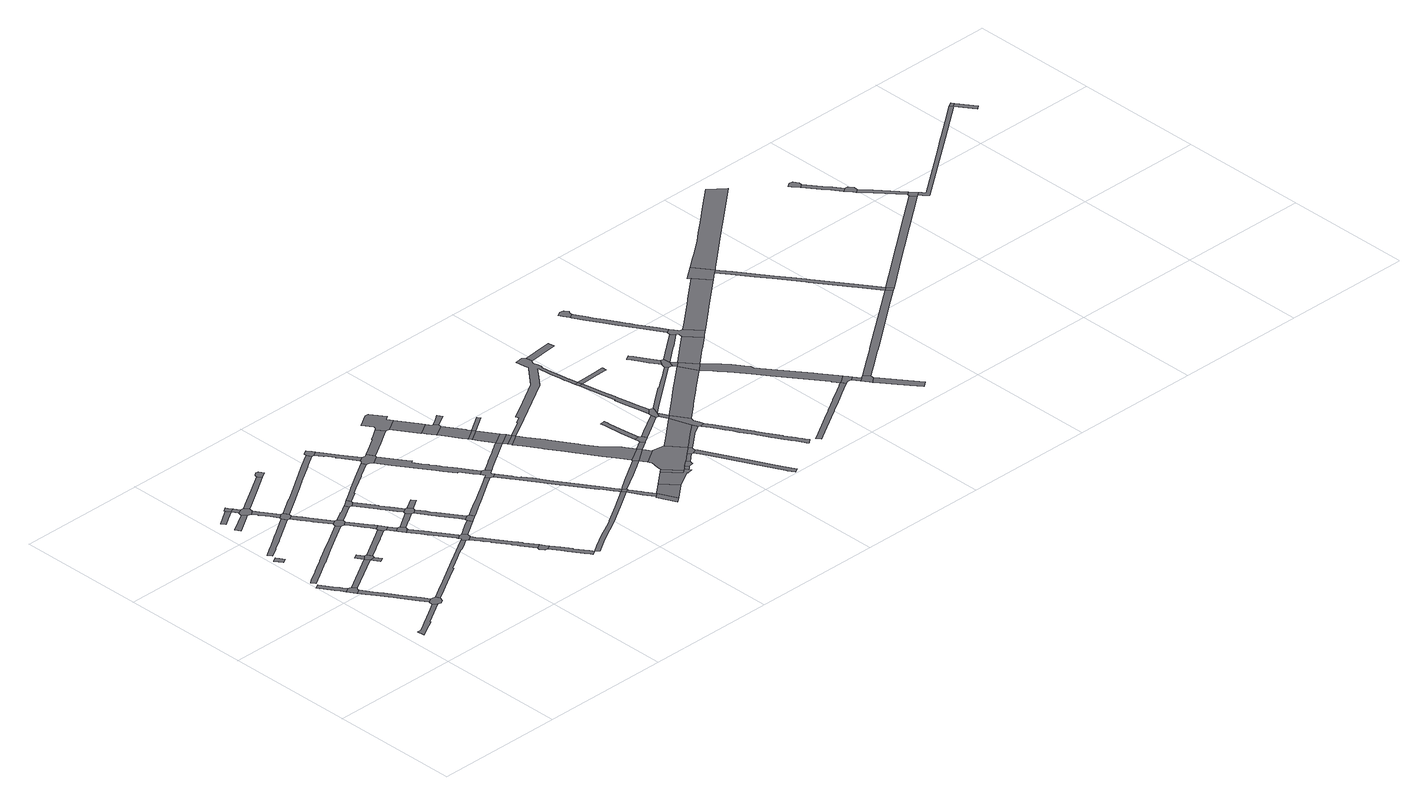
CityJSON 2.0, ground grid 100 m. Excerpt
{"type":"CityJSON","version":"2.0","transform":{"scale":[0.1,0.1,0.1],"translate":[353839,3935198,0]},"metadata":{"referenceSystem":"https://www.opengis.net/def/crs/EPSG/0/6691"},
"CityObjects":{
"road1":{"type":"Road","attributes":{"RoadStructureAttribute.sectionType":"1"},"geometry":[{"type":"MultiSurface","lod":"1","boundaries":[[[0,1,2,3,4,5,6,7,8,9,10,11,12]]]}]},
"road2":{"type":"Road","attributes":{"RoadStructureAttribute.sectionType":"1"},"geometry":[{"type":"MultiSurface","lod":"1","boundaries":[[[13,14,15,16,17,18,19,20,21,22,23]]]}]},
"road3":{"type":"Road","geometry":[{"type":"MultiSurface","lod":"1","boundaries":[[[24,25,26,27,17,16,28,29]]]}]},
"road4":{"type":"Road","attributes":{"RoadStructureAttribute.sectionType":"1"},"geometry":[{"type":"MultiSurface","lod":"1","boundaries":[[[30,31,32,33,34,35,36,37,38,39,40,41,42,43,44,24,29]]]}]},
"road5":{"type":"Road","geometry":[{"type":"MultiSurface","lod":"1","boundaries":[[[45,46,47,48,49]]]}]},
"road6":{"type":"Road","geometry":[{"type":"MultiSurface","lod":"1","boundaries":[[[50,51,52,53,38,37,0,12]]]}]},
"road7":{"type":"Road","attributes":{"RoadStructureAttribute.sectionType":"1"},"geometry":[{"type":"MultiSurface","lod":"1","boundaries":[[[27,26,54,55]]]}]},
"road8":{"type":"Road","attributes":{"RoadStructureAttribute.sectionType":"1"},"geometry":[{"type":"MultiSurface","lod":"1","boundaries":[[[56,57,58,59,60,61,62,63,64,65,66,67,68,69,70,71,72,73,74,75,76,77,78,79]]]}]},
"road9":{"type":"Road","attributes":{"RoadStructureAttribute.sectionType":"1"},"geometry":[{"type":"MultiSurface","lod":"1","boundaries":[[[80,81,82,83,84,85,86,87,88,89,90,91,92,93,94]]]}]},
"road10":{"type":"Road","attributes":{"RoadStructureAttribute.sectionType":"1"},"geometry":[{"type":"MultiSurface","lod":"1","boundaries":[[[95,96,97,98,99,100,101]]]}]},
"road11":{"type":"Road","geometry":[{"type":"MultiSurface","lod":"1","boundaries":[[[102,103,104,105,55]]]}]},
"road12":{"type":"Road","attributes":{"RoadStructureAttribute.sectionType":"1"},"geometry":[{"type":"MultiSurface","lod":"1","boundaries":[[[106,107,108,109,110,111,112,113,114,115,116,110,117]]]}]},
"road13":{"type":"Road","geometry":[{"type":"MultiSurface","lod":"1","boundaries":[[[118,102,55,54,119,120]]]}]},
"road14":{"type":"Road","geometry":[{"type":"MultiSurface","lod":"1","boundaries":[[[121,122,123,119,54]]]}]},
"road15":{"type":"Road","geometry":[{"type":"MultiSurface","lod":"1","boundaries":[[[124,117,110,116,125,126]]]}]},
"road16":{"type":"Road","geometry":[{"type":"MultiSurface","lod":"1","boundaries":[[[127,128,129,114,113,95,101,130]]]}]},
"road17":{"type":"Road","attributes":{"RoadStructureAttribute.sectionType":"1"},"geometry":[{"type":"MultiSurface","lod":"1","boundaries":[[[131,132,133,134,135,136,137,138,127,130]]]}]},
"road18":{"type":"Road","attributes":{"RoadStructureAttribute.sectionType":"1"},"geometry":[{"type":"MultiSurface","lod":"1","boundaries":[[[139,140,141,142,143,144,145,146,147,148,149,150,151,152,153,154,155,156,157,158,159,53,52]]]}]},
"road19":{"type":"Road","geometry":[{"type":"MultiSurface","lod":"1","boundaries":[[[93,160,161,162,163,137,136,94]]]}]},
"road20":{"type":"Road","attributes":{"RoadStructureAttribute.sectionType":"1"},"geometry":[{"type":"MultiSurface","lod":"1","boundaries":[[[164,165,166,167,168,169,170,171,172,173,174,175,176,177,178,179,180,118,120]]]}]},
"road21":{"type":"Road","attributes":{"RoadStructureAttribute.sectionType":"1"},"geometry":[{"type":"MultiSurface","lod":"1","boundaries":[[[160,181,182,183,184,185,186,187,188,189,161]]]}]},
"road22":{"type":"Road","geometry":[{"type":"MultiSurface","lod":"1","boundaries":[[[190,191,192,193,186,185,66,65,194]]]}]},
"road23":{"type":"Road","attributes":{"RoadStructureAttribute.sectionType":"1"},"geometry":[{"type":"MultiSurface","lod":"1","boundaries":[[[128,195,196,197,198,199,200,129]]]}]},
"road24":{"type":"Road","attributes":{"RoadStructureAttribute.sectionType":"1"},"geometry":[{"type":"MultiSurface","lod":"1","boundaries":[[[201,202,203,204,205,206,207,208,209,210,190,194]]]}]},
"road25":{"type":"Road","geometry":[{"type":"MultiSurface","lod":"1","boundaries":[[[172,211,212,206,205,173]]]}]},
"road26":{"type":"Road","attributes":{"RoadStructureAttribute.sectionType":"1"},"geometry":[{"type":"MultiSurface","lod":"1","boundaries":[[[213,212,211,214,215,216,217]]]}]},
"road27":{"type":"Road","attributes":{"RoadStructureAttribute.sectionType":"1"},"geometry":[{"type":"MultiSurface","lod":"1","boundaries":[[[218,219,220,221,193,192,222,223]]]}]},
"road28":{"type":"Road","geometry":[{"type":"MultiSurface","lod":"1","boundaries":[[[224,213,217,225,226,227,228,229]]]}]},
"road29":{"type":"Road","attributes":{"RoadStructureAttribute.sectionType":"1"},"geometry":[{"type":"MultiSurface","lod":"1","boundaries":[[[230,231,232,233,234,235,228,227,236,237,238,239,240,241]]]}]},
"road30":{"type":"Road","geometry":[{"type":"MultiSurface","lod":"1","boundaries":[[[242,218,223,243,244,245,246]]]}]},
"road31":{"type":"Road","attributes":{"RoadStructureAttribute.sectionType":"1"},"geometry":[{"type":"MultiSurface","lod":"1","boundaries":[[[247,248,249,250,251,224,229]]]}]},
"road32":{"type":"Road","geometry":[{"type":"MultiSurface","lod":"1","boundaries":[[[230,241,252,152,151,253,254,255,256,257]]]}]},
"road33":{"type":"Road","geometry":[{"type":"MultiSurface","lod":"1","boundaries":[[[258,198,197,259,260,261]]]}]},
"road34":{"type":"Road","attributes":{"RoadStructureAttribute.sectionType":"1"},"geometry":[{"type":"MultiSurface","lod":"1","boundaries":[[[262,263,264,265,266,267,268,269,270,271,163,162,272,273,274,275,276,277,278,279,280,281,282]]]}]},
"road35":{"type":"Road","attributes":{"RoadStructureAttribute.sectionType":"1"},"geometry":[{"type":"MultiSurface","lod":"1","boundaries":[[[283,284,285,286,287,288,244,243,289,290,291,292,293,294]]]}]},
"road36":{"type":"Road","attributes":{"RoadStructureAttribute.sectionType":"1"},"geometry":[{"type":"MultiSurface","lod":"1","boundaries":[[[254,295,296,297,298,299,300,301,302,303,304,305,306,307,308,309,310,311,312,313,314,315,316,317,318,319,320,321,322,323,255]]]}]},
"road37":{"type":"Road","geometry":[{"type":"MultiSurface","lod":"1","boundaries":[[[324,325,326,283,294,250,249,327]]]}]},
"road38":{"type":"Road","attributes":{"RoadStructureAttribute.sectionType":"1"},"geometry":[{"type":"MultiSurface","lod":"1","boundaries":[[[328,329,330,331,332,333,257,256]]]}]},
"road39":{"type":"Road","geometry":[{"type":"MultiSurface","lod":"1","boundaries":[[[334,335,336,337,313,312,338]]]}]},
"road40":{"type":"Road","attributes":{"RoadStructureAttribute.sectionType":"1"},"geometry":[{"type":"MultiSurface","lod":"1","boundaries":[[[339,340,341,342,343,344,345,346,347,348,349,350,351,324,327]]]}]},
"road41":{"type":"Road","attributes":{"RoadStructureAttribute.sectionType":"1"},"geometry":[{"type":"MultiSurface","lod":"1","boundaries":[[[325,352,353,326]]]}]},
"road42":{"type":"Road","attributes":{"RoadStructureAttribute.sectionType":"1"},"geometry":[{"type":"MultiSurface","lod":"1","boundaries":[[[354,355,356,357,358,359,336,335,360,361,362,363,364,365,366]]]}]},
"road43":{"type":"Road","geometry":[{"type":"MultiSurface","lod":"1","boundaries":[[[330,329,367,368,346,345]]]}]},
"road44":{"type":"Road","attributes":{"RoadStructureAttribute.sectionType":"1"},"geometry":[{"type":"MultiSurface","lod":"1","boundaries":[[[245,369,370,371,372,373,374,375,376,377,378,379,380,381,382,383,384,246]]]}]},
"road45":{"type":"Road","geometry":[{"type":"MultiSurface","lod":"1","boundaries":[[[281,385,386,387,388,389,282]]]}]},
"road46":{"type":"Road","attributes":{"RoadStructureAttribute.sectionType":"1"},"geometry":[{"type":"MultiSurface","lod":"1","boundaries":[[[390,391,386,385,392,393,394,395,396,397,398]]]}]},
"road47":{"type":"Road","attributes":{"RoadStructureAttribute.sectionType":"1"},"geometry":[{"type":"MultiSurface","lod":"1","boundaries":[[[367,399,400,401,402,403,404,405,406,407,408,409,410,411,412,368]]]}]},
"road48":{"type":"Road","geometry":[{"type":"MultiSurface","lod":"1","boundaries":[[[413,390,398,414,377,376,415,416,417,418,419]]]}]},
"road49":{"type":"Road","attributes":{"RoadStructureAttribute.sectionType":"1"},"geometry":[{"type":"MultiSurface","lod":"1","boundaries":[[[420,421,422,423,424,425,426,427,428,429,430,431,432,433,434,435,436,417,416,437,438,439,440,441,442,443,444]]]}]},
"road50":{"type":"Road","attributes":{"RoadStructureAttribute.sectionType":"1"},"geometry":[{"type":"MultiSurface","lod":"1","boundaries":[[[445,446,447,448,449,450,451,366,452,453,454,455,456,457,458,459,445,460,461,462,463,464,465,466]]]}]},
"road51":{"type":"Road","attributes":{"RoadStructureAttribute.sectionType":"1"},"geometry":[{"type":"MultiSurface","lod":"1","boundaries":[[[418,467,468,469,470,471,472,473,474,475,419]]]}]},
"road52":{"type":"Road","geometry":[{"type":"MultiSurface","lod":"1","boundaries":[[[476,407,406,477,478,479,480,481,482,483,420,444]]]}]},
"road53":{"type":"Road","attributes":{"RoadStructureAttribute.sectionType":"1"},"geometry":[{"type":"MultiSurface","lod":"1","boundaries":[[[484,485,486,487,488,489,490,491,492,493,494,495,496,497,498,499,478,477,500,501,502,503,504,505,506,507,508,509,510,511,512,446]]]}]},
"road54":{"type":"Road","geometry":[{"type":"MultiSurface","lod":"1","boundaries":[[[513,514,515,516,517,518,519,470,469,520,521]]]}]},
"road55":{"type":"Road","attributes":{"RoadStructureAttribute.sectionType":"1"},"geometry":[{"type":"MultiSurface","lod":"1","boundaries":[[[522,523,524,525,526,527,528,529,530,531,532,483,482,533,534,535]]]}]},
"road56":{"type":"Road","attributes":{"RoadStructureAttribute.sectionType":"1"},"geometry":[{"type":"MultiSurface","lod":"1","boundaries":[[[520,536,537,538,539,540,521]]]}]},
"road57":{"type":"Road","geometry":[{"type":"MultiSurface","lod":"1","boundaries":[[[541,484,446,445,466]]]}]},
"road58":{"type":"Road","geometry":[{"type":"MultiSurface","lod":"1","boundaries":[[[542,543,544,545,538,537,546,547,548]]]}]},
"road59":{"type":"Road","geometry":[{"type":"MultiSurface","lod":"1","boundaries":[[[462,549,550,551,463]]]}]},
"road60":{"type":"Road","attributes":{"RoadStructureAttribute.sectionType":"1"},"geometry":[{"type":"MultiSurface","lod":"1","boundaries":[[[552,553,554,555,556,557,558,542,548]]]}]},
"road61":{"type":"Road","geometry":[{"type":"MultiSurface","lod":"1","boundaries":[[[554,559,560,555]]]}]},
"road62":{"type":"Road","attributes":{"RoadStructureAttribute.sectionType":"1"},"geometry":[{"type":"MultiSurface","lod":"1","boundaries":[[[560,559,561,522,562]]]}]},
"road63":{"type":"Road","geometry":[{"type":"MultiSurface","lod":"1","boundaries":[[[543,563,564,565,544]]]}]},
"road64":{"type":"Road","attributes":{"RoadStructureAttribute.sectionType":"1"},"geometry":[{"type":"MultiSurface","lod":"1","boundaries":[[[566,567,568,463,551,569,570]]]}]},
"road65":{"type":"Road","geometry":[{"type":"MultiSurface","lod":"1","boundaries":[[[522,535,571,572,562]]]}]},
"road66":{"type":"Road","attributes":{"RoadStructureAttribute.sectionType":"1"},"geometry":[{"type":"MultiSurface","lod":"1","boundaries":[[[571,535,573,574]]]}]},
"road67":{"type":"Road","geometry":[{"type":"MultiSurface","lod":"1","boundaries":[[[573,575,576,577,574]]]}]},
"road68":{"type":"Road","attributes":{"RoadStructureAttribute.sectionType":"1"},"geometry":[{"type":"MultiSurface","lod":"1","boundaries":[[[541,578,579,580,581,582,583,584,585,586,587,588,589,484]]]}]},
"road69":{"type":"Road","attributes":{"RoadStructureAttribute.sectionType":"1"},"geometry":[{"type":"MultiSurface","lod":"1","boundaries":[[[560,590,591,555]]]}]},
"road70":{"type":"Road","attributes":{"RoadStructureAttribute.sectionType":"1"},"geometry":[{"type":"MultiSurface","lod":"1","boundaries":[[[575,592,593,594,595,596,597,598,599,600,601,602,603,604,605,606,607,608,609,610,611,576]]]}]},
"road71":{"type":"Road","geometry":[{"type":"MultiSurface","lod":"1","boundaries":[[[612,613,614,615,566,570,616,617,618,619,620,621]]]}]},
"road72":{"type":"Road","attributes":{"RoadStructureAttribute.sectionType":"1"},"geometry":[{"type":"MultiSurface","lod":"1","boundaries":[[[622,613,612,623]]]}]},
"road73":{"type":"Road","geometry":[{"type":"MultiSurface","lod":"1","boundaries":[[[601,585,584,624,602]]]}]},
"road74":{"type":"Road","attributes":{"RoadStructureAttribute.sectionType":"1"},"geometry":[{"type":"MultiSurface","lod":"1","boundaries":[[[624,584,625,626]]]}]},
"road75":{"type":"Road","attributes":{"RoadStructureAttribute.sectionType":"1"},"geometry":[{"type":"MultiSurface","lod":"1","boundaries":[[[627,620,619,628,629,630]]]}]},
"road76":{"type":"Road","geometry":[{"type":"MultiSurface","lod":"1","boundaries":[[[630,631,632,633,634,635,636,627]]]}]},
"road77":{"type":"Road","geometry":[{"type":"MultiSurface","lod":"1","boundaries":[[[637,638,639,640,641,642,643,644,645,646,626,625,647,648,649,650,651,652,622,623]]]}]},
"road78":{"type":"Road","attributes":{"RoadStructureAttribute.sectionType":"1"},"geometry":[{"type":"MultiSurface","lod":"1","boundaries":[[[624,653,654,602]]]}]},
"road79":{"type":"Road","attributes":{"RoadStructureAttribute.sectionType":"1"},"geometry":[{"type":"MultiSurface","lod":"1","boundaries":[[[655,636,635,656,657]]]}]},
"road80":{"type":"Road","geometry":[{"type":"MultiSurface","lod":"1","boundaries":[[[658,659,660,661,662,654,653,663,664,665]]]}]},
"road81":{"type":"Road","attributes":{"RoadStructureAttribute.sectionType":"1"},"geometry":[{"type":"MultiSurface","lod":"1","boundaries":[[[666,667,668,669,670,671,672,673,660,659]]]}]},
"road82":{"type":"Road","geometry":[{"type":"MultiSurface","lod":"1","boundaries":[[[674,675,676,677,643,678,679,655,657,680]]]}]},
"road83":{"type":"Road","attributes":{"RoadStructureAttribute.sectionType":"1"},"geometry":[{"type":"MultiSurface","lod":"1","boundaries":[[[681,682,683,684,685,686,687,688,689,690,691,692,693,694,695,696,697,698,699,700,701,702,703,704,705,706,707,708,709,710,711,712,713,714,715,716,717,718,719,720,577,576]]]}]},
"road84":{"type":"Road","attributes":{"RoadStructureAttribute.sectionType":"1"},"geometry":[{"type":"MultiSurface","lod":"1","boundaries":[[[721,722,723,724,725,674,680,726,727,728,729,730,731,732]]]}]},
"road85":{"type":"Road","attributes":{"RoadStructureAttribute.sectionType":"1"},"geometry":[{"type":"MultiSurface","lod":"1","boundaries":[[[733,734,735,736,737,738,739,658,665]]]}]},
"road86":{"type":"Road","attributes":{"RoadStructureAttribute.sectionType":"1"},"geometry":[{"type":"MultiSurface","lod":"1","boundaries":[[[740,741,742,743,744,645,644,745,746,747,748]]]}]},
"road87":{"type":"Road","attributes":{"RoadStructureAttribute.sectionType":"1"},"geometry":[{"type":"MultiSurface","lod":"1","boundaries":[[[677,749,750,751,752,753,754,755,643]]]}]},
"road88":{"type":"Road","geometry":[{"type":"MultiSurface","lod":"1","boundaries":[[[756,757,758,759,737,736,760]]]}]},
"road89":{"type":"Road","attributes":{"RoadStructureAttribute.sectionType":"1"},"geometry":[{"type":"MultiSurface","lod":"1","boundaries":[[[760,761,748,762,763,764,756]]]}]},
"road90":{"type":"Road","geometry":[{"type":"MultiSurface","lod":"1","boundaries":[[[747,752,751,765,766,767,768,769,762,748]]]}]},
"road91":{"type":"Road","attributes":{"RoadStructureAttribute.sectionType":"1"},"geometry":[{"type":"MultiSurface","lod":"1","boundaries":[[[770,771,772,773,774,775,776,777,778,779,780,759,758,781,782,783,784,785,786,787,788,789,790]]]}]},
"road92":{"type":"Road","geometry":[{"type":"MultiSurface","lod":"1","boundaries":[[[790,693,692,770]]]}]},
"road93":{"type":"Road","attributes":{"RoadStructureAttribute.sectionType":"1"},"geometry":[{"type":"MultiSurface","lod":"1","boundaries":[[[765,791,792,793,794,795,796,797,798,799,800,801,802,803,804,805,806,807,808,809,810,811,812,813,814,815,816,817,818,819,820,821,822,823,824,825,826,827,828,829,830,831,832,833,834,835,836,766]]]}]},
"road94":{"type":"Road","attributes":{"RoadStructureAttribute.sectionType":"1"},"geometry":[{"type":"MultiSurface","lod":"1","boundaries":[[[837,838,839,840,841,842,693,790]]]}]},
"road95":{"type":"Road","attributes":{"RoadStructureAttribute.sectionType":"1"},"geometry":[{"type":"MultiSurface","lod":"1","boundaries":[[[843,844,845,846,847,848,849,850,851,852,853,854,855,757,756]]]}]},
"road96":{"type":"Road","geometry":[{"type":"MultiSurface","lod":"1","boundaries":[[[707,856,857,858,859,708]]]}]},
"road97":{"type":"Road","attributes":{"RoadStructureAttribute.sectionType":"1"},"geometry":[{"type":"MultiSurface","lod":"1","boundaries":[[[769,860,861,862,863,864,865,866,867,868,869,870,871,872,873,762]]]}]},
"road98":{"type":"Road","attributes":{"RoadStructureAttribute.sectionType":"1"},"geometry":[{"type":"MultiSurface","lod":"1","boundaries":[[[874,875,876,877,878,879,880,881,882,883]]]}]},
"road99":{"type":"Road","geometry":[{"type":"MultiSurface","lod":"1","boundaries":[[[848,847,884,885,886,874,883]]]}]},
"road100":{"type":"Road","attributes":{"RoadStructureAttribute.sectionType":"1"},"geometry":[{"type":"MultiSurface","lod":"1","boundaries":[[[887,888,889,885,884,890,869]]]}]},
"road101":{"type":"Road","attributes":{"RoadStructureAttribute.sectionType":"1"},"geometry":[{"type":"MultiSurface","lod":"1","boundaries":[[[891,892,893,894,895,896,897,898,899,900,901,902,903,904,905,906,907,908,909,910,911,912,913,914,915,916,917,918,919]]]}]},
"road102":{"type":"Road","geometry":[{"type":"MultiSurface","lod":"1","boundaries":[[[869,868,920,887]]]}]},
"road103":{"type":"Road","attributes":{"RoadStructureAttribute.sectionType":"1"},"geometry":[{"type":"MultiSurface","lod":"1","boundaries":[[[921,922,923,924,925,926,927,928,886,885]]]}]},
"road104":{"type":"Road","geometry":[{"type":"MultiSurface","lod":"1","boundaries":[[[929,930,931,932,933,934,935,936,937,938]]]}]},
"road105":{"type":"Road","attributes":{"RoadStructureAttribute.sectionType":"1"},"geometry":[{"type":"MultiSurface","lod":"1","boundaries":[[[920,939,940,941,942,943,944,887]]]}]},
"road106":{"type":"Road","attributes":{"RoadStructureAttribute.sectionType":"1"},"geometry":[{"type":"MultiSurface","lod":"1","boundaries":[[[868,945,946,947,948,949,950,951,952,953,954,955,956,957,919,958,959,960,961,962,963,964,965,966,967,968,969,970,971,972,920]]]}]},
"road107":{"type":"Road","attributes":{"RoadStructureAttribute.sectionType":"1"},"geometry":[{"type":"MultiSurface","lod":"1","boundaries":[[[973,974,975,976,977,978,979,980,981,982,983,984,985,986,987,988,989,990,991,992,993,994,995,996,997,998,999,1000,1001,933,932]]]}]},
"road108":{"type":"Road","geometry":[{"type":"MultiSurface","lod":"1","boundaries":[[[1002,1003,1004,1005,987,986,924,923,1006,1007,942,941,1008,1009,1010]]]}]},
"road109":{"type":"Road","geometry":[{"type":"MultiSurface","lod":"1","boundaries":[[[1011,958,919,918,1012,1013,1014,1015,1016]]]}]},
"road110":{"type":"Road","attributes":{"RoadStructureAttribute.sectionType":"1"},"geometry":[{"type":"MultiSurface","lod":"1","boundaries":[[[1016,1015,1017,1018]]]}]},
"road111":{"type":"Road","geometry":[{"type":"MultiSurface","lod":"1","boundaries":[[[1017,1019,1020,1021,1022,1023,1024,1018]]]}]},
"road112":{"type":"Road","attributes":{"RoadStructureAttribute.sectionType":"1"},"geometry":[{"type":"MultiSurface","lod":"1","boundaries":[[[1022,1021,1025,1026,1027,1028,1029,1030,1031]]]}]},
"road113":{"type":"Road","attributes":{"RoadStructureAttribute.sectionType":"1"},"geometry":[{"type":"MultiSurface","lod":"1","boundaries":[[[1032,1033,1034,1035,1036,1037,1002,1010,1038,1039,1040,1041,1042,1043,1044]]]}]},
"road114":{"type":"Road","attributes":{"RoadStructureAttribute.sectionType":"1"},"geometry":[{"type":"MultiSurface","lod":"1","boundaries":[[[1045,1046,1047,1048,1049,1050,1051,1024,1023,1052,1053,1054,1055,1056,1057,1058,1059]]]}]},
"road115":{"type":"Road","geometry":[{"type":"MultiSurface","lod":"1","boundaries":[[[1043,1060,1061,1062,1063,1064,1065,1044]]]}]},
"road116":{"type":"Road","attributes":{"RoadStructureAttribute.sectionType":"1"},"geometry":[{"type":"MultiSurface","lod":"1","boundaries":[[[1066,1067,1068,1069,1070,1071,1072,1073,1061,1060,1074,1075,1076,1077,1078,1079,1080,1081,1082,1059,1083]]]}]},
"road117":{"type":"Road","geometry":[{"type":"MultiSurface","lod":"1","boundaries":[[[1058,1084,1083,1059]]]}]},
"road118":{"type":"Road","attributes":{"RoadStructureAttribute.sectionType":"1"},"geometry":[{"type":"MultiSurface","lod":"1","boundaries":[[[1085,1086,1087,1088,1089,1090,1091,1092,1093,1094,1095,1096,1097,1098,1063,1062]]]}]},
"road119":{"type":"Road","attributes":{"RoadStructureAttribute.sectionType":"1"},"geometry":[{"type":"MultiSurface","lod":"1","boundaries":[[[1084,1099,1100,1101,1102,1103,1104,1105,1106,1107,1108,1083]]]}]},
"road120":{"type":"Road","geometry":[{"type":"MultiSurface","lod":"1","boundaries":[[[1109,1110,1111,1112,1113,1114,1115,1116,1117]]]}]},
"road121":{"type":"Road","attributes":{"RoadStructureAttribute.sectionType":"1"},"geometry":[{"type":"MultiSurface","lod":"1","boundaries":[[[1118,1119,1120,1115,1114,1121,1122,1123,1124]]]}]},
"road122":{"type":"Road","geometry":[{"type":"MultiSurface","lod":"1","boundaries":[[[1118,1124,1125,1126,1127,1128,1129,1130]]]}]},
"road123":{"type":"Road","attributes":{"RoadStructureAttribute.sectionType":"1"},"geometry":[{"type":"MultiSurface","lod":"1","boundaries":[[[1131,1127,1126,1132,1133,1134]]]}]},
"road124":{"type":"Road","geometry":[{"type":"MultiSurface","lod":"1","boundaries":[[[1133,1104,1103,1135,1136,1134]]]}]},
"road125":{"type":"Road","attributes":{"RoadStructureAttribute.sectionType":"1"},"geometry":[{"type":"MultiSurface","lod":"1","boundaries":[[[1137,1138,1139,1140,1141,1142,1136,1135,1143,1144,1145,1146,1147,1148,1149,1146,1150]]]}]},
"road126":{"type":"Road","geometry":[{"type":"MultiSurface","lod":"1","boundaries":[[[1146,1149,1151,1150]]]}]}
},
"vertices":[
[416,568,0],[364,536,0],[243,461,0],[235,456,0],[194,432,0],[139,400,0],[111,398,0],[117,342,0],[215,398,0],[256,423,0],[258,425,0],[255,429,0],[445,548,0],
[71,1154,0],[93,1120,0],[95,1117,0],[115,1086,0],[150,1108,0],[138,1124,0],[119,1153,0],[109,1170,0],[105,1175,0],[36,1279,0],[2,1260,0],
[188,1043,0],[192,1063,0],[200,1068,0],[179,1102,0],[141,1045,0],[155,1022,0],
[187,972,0],[207,941,0],[243,886,0],[272,842,0],[291,812,0],[317,771,0],[388,663,0],[425,606,0],[459,627,0],[422,685,0],[351,793,0],[324,834,0],[282,899,0],[280,902,0],[241,963,0],
[67,1637,0],[101,1658,0],[79,1692,0],[63,1717,0],[30,1695,0],
[473,539,0],[501,561,0],[509,588,0],[497,618,0],
[501,1250,0],[480,1284,0],
[41,1299,0],[164,1377,0],[254,1434,0],[269,1443,0],[298,1462,0],[349,1494,0],[392,1521,0],[467,1568,0],[551,1621,0],[650,1684,0],[629,1714,0],[479,1621,0],[422,1586,0],[400,1572,0],[327,1527,0],[322,1524,0],[304,1513,0],[255,1482,0],[250,1479,0],[179,1434,0],[139,1409,0],[138,1408,0],[44,1349,0],[18,1332,0],
[260,1916,0],[257,1915,0],[210,1883,0],[127,1830,0],[122,1827,0],[48,1779,0],[70,1746,0],[141,1790,0],[145,1793,0],[149,1796,0],[231,1850,0],[254,1865,0],[259,1868,0],[449,1993,0],[428,2027,0],
[269,2250,0],[264,2247,0],[112,2151,0],[136,2114,0],[263,2198,0],[277,2207,0],[295,2219,0],
[508,1314,0],[477,1362,0],[446,1343,0],[443,1341,0],
[154,2311,0],[95,2272,0],[117,2238,0],[176,2278,0],[251,2328,0],[253,2324,0],[264,2302,0],[276,2279,0],[314,2299,0],[287,2343,0],[285,2345,0],[223,2358,0],
[527,1310,0],[545,1257,0],[550,1277,0],
[542,1189,0],[545,1191,0],[575,1210,0],
[225,2367,0],[265,2375,0],[256,2388,0],
[357,2233,0],[361,2264,0],[341,2297,0],[323,2211,0],
[351,2172,0],[353,2170,0],[351,2169,0],[358,2159,0],[397,2099,0],[432,2047,0],[465,2069,0],[384,2193,0],
[593,639,0],[680,692,0],[738,728,0],[831,785,0],[828,791,0],[888,828,0],[919,847,0],[964,875,0],[965,876,0],[1030,916,0],[1033,911,0],[1061,928,0],[1127,969,0],[1110,998,0],[1042,956,0],[943,895,0],[874,852,0],[704,747,0],[617,693,0],[599,682,0],[534,641,0],
[469,1990,0],[503,2011,0],[507,2031,0],[485,2065,0],
[555,1280,0],[626,1323,0],[633,1327,0],[637,1330,0],[638,1331,0],[730,1388,0],[735,1391,0],[785,1422,0],[817,1442,0],[796,1475,0],[743,1443,0],[709,1422,0],[697,1415,0],[622,1368,0],[616,1365,0],[609,1360,0],[533,1313,0],
[511,1925,0],[550,1866,0],[552,1862,0],[557,1855,0],[634,1739,0],[668,1759,0],[586,1884,0],[584,1888,0],[545,1947,0],
[709,1704,0],[710,1707,0],[714,1724,0],[688,1755,0],[680,1679,0],
[402,2290,0],[559,2393,0],[694,2480,0],[673,2513,0],[529,2419,0],[380,2323,0],
[689,1666,0],[758,1561,0],[770,1543,0],[789,1513,0],[799,1495,0],[833,1517,0],[821,1534,0],[821,1535,0],[795,1574,0],[762,1624,0],
[837,1437,0],[870,1459,0],
[908,1402,0],[867,1390,0],[869,1391,0],[873,1386,0],[876,1381,0],
[841,1844,0],[766,1797,0],[762,1802,0],[757,1799,0],[721,1729,0],[859,1815,0],
[928,1398,0],[881,1374,0],[884,1368,0],[913,1324,0],[945,1345,0],[950,1365,0],
[1141,1047,0],[1137,1054,0],[1074,1149,0],[1036,1208,0],[1026,1222,0],[949,1340,0],[970,1238,0],[994,1201,0],[1001,1191,0],[1054,1110,0],[1104,1034,0],[1109,1026,0],
[863,1858,0],[878,1811,0],[912,1833,0],[916,1852,0],[900,1883,0],
[1021,1412,0],[1022,1412,0],[1093,1459,0],[1070,1492,0],[999,1445,0],
[1122,1005,0],[1131,968,0],[1147,964,0],[1182,984,0],[1188,1013,0],[1161,1043,0],
[677,2532,0],[743,2512,0],[722,2545,0],[702,2549,0],
[1047,2435,0],[955,2375,0],[917,2350,0],[828,2291,0],[821,2286,0],[798,2271,0],[742,2234,0],[648,2172,0],[640,2167,0],[621,2155,0],[662,2133,0],[746,2189,0],[773,2207,0],[802,2225,0],[843,2253,0],[848,2256,0],[977,2341,0],[1002,2357,0],[1020,2370,0],[1113,2431,0],[1093,2465,0],
[1109,1533,0],[1069,1594,0],[1052,1620,0],[1010,1683,0],[1009,1685,0],[962,1757,0],[897,1782,0],[977,1661,0],[988,1644,0],[1006,1616,0],[1051,1548,0],[1075,1511,0],
[1193,895,0],[1195,896,0],[1205,881,0],[1207,877,0],[1214,867,0],[1235,835,0],[1235,834,0],[1291,749,0],[1309,721,0],[1314,713,0],[1320,705,0],[1323,701,0],[1328,692,0],[1334,684,0],[1336,681,0],[1334,680,0],[1342,668,0],[1409,566,0],[1443,588,0],[1383,679,0],[1380,684,0],[1364,708,0],[1355,721,0],[1354,723,0],[1340,744,0],[1242,893,0],[1239,897,0],[1230,911,0],[1202,953,0],
[1146,1477,0],[1150,1496,0],[1128,1530,0],[1113,1455,0],
[1230,1040,0],[1326,1104,0],[1304,1137,0],[1273,1117,0],[1208,1074,0],[1199,1068,0],
[1427,513,0],[1447,508,0],[1480,530,0],[1463,556,0],[1405,546,0],
[1181,1350,0],[1199,1324,0],[1210,1306,0],[1212,1304,0],[1246,1251,0],[1284,1194,0],[1308,1157,0],[1342,1179,0],[1308,1230,0],[1244,1328,0],[1227,1353,0],[1203,1390,0],[1187,1415,0],
[1233,1550,0],[1211,1584,0],
[1642,283,0],[1631,299,0],[1571,390,0],[1568,394,0],[1570,395,0],[1522,467,0],[1497,433,0],[1522,395,0],[1523,396,0],[1588,297,0],[1610,263,0],[1620,248,0],[1651,268,0],
[1383,1142,0],[1361,1175,0],
[1000,1905,0],[997,1910,0],[1004,1915,0],[1049,1943,0],[1059,1950,0],[1178,2025,0],[1184,2028,0],[1303,2104,0],[1290,2135,0],[1179,2065,0],[1138,2039,0],[1062,1990,0],[1026,1967,0],[1025,1967,0],[1018,1962,0],[935,1907,0],
[1133,2430,0],[1167,2452,0],[1153,2473,0],[1131,2507,0],[1097,2485,0],
[1341,2185,0],[1256,2316,0],[1169,2375,0],[1172,2371,0],[1175,2373,0],[1219,2306,0],[1216,2304,0],[1223,2294,0],[1307,2163,0],
[1397,1150,0],[1471,1199,0],[1534,1240,0],[1561,1258,0],[1688,1342,0],[1727,1368,0],[1748,1382,0],[1778,1401,0],[1759,1430,0],[1714,1400,0],[1548,1291,0],[1451,1233,0],[1444,1229,0],[1375,1184,0],
[1370,2178,0],[1303,2143,0],[1339,2096,0],[1351,2079,0],[1418,2123,0],[1421,2135,0],[1387,2189,0],
[1798,1501,0],[1795,1506,0],[1765,1552,0],[1707,1642,0],[1694,1662,0],[1691,1667,0],[1649,1732,0],[1642,1742,0],[1638,1747,0],[1629,1762,0],[1603,1802,0],[1600,1807,0],[1590,1822,0],[1586,1827,0],[1537,1904,0],[1553,1915,0],[1530,1950,0],[1419,1975,0],[1553,1771,0],[1586,1719,0],[1613,1679,0],[1668,1595,0],[1680,1602,0],[1736,1516,0],[1762,1477,0],
[2311,635,0],[2292,663,0],[2131,558,0],[1983,462,0],[1963,451,0],[1816,369,0],[1707,303,0],[1682,247,0],[1696,256,0],[1775,306,0],[1832,342,0],[1980,422,0],[1989,427,0],[2093,495,0],[2156,536,0],[2360,549,0],[2368,534,0],[2416,453,0],[2445,478,0],[2397,554,0],[2388,569,0],[2340,643,0],
[1552,2218,0],[1621,2261,0],[1684,2304,0],[1645,2362,0],[1582,2320,0],[1546,2297,0],[1550,2292,0],[1517,2271,0],[1476,2245,0],
[1782,1445,0],[1807,1395,0],[1836,1414,0],[1823,1433,0],[1821,1437,0],[1841,1450,0],[1852,1458,0],[1828,1494,0],
[2313,681,0],[2306,692,0],[2301,699,0],[2229,811,0],[2121,977,0],[2106,1000,0],[2089,1026,0],[2042,1097,0],[2028,1119,0],[2033,1122,0],[1984,1198,0],[1962,1232,0],[1940,1264,0],[1934,1260,0],[1905,1307,0],[1900,1314,0],[1871,1297,0],[1876,1289,0],[1951,1175,0],[1983,1126,0],[2012,1081,0],[2057,1012,0],[2077,982,0],[2092,958,0],[2205,785,0],[2210,787,0],[2264,705,0],[2284,675,0],[2285,673,0],
[1787,2401,0],[1816,2421,0],[1745,2529,0],[1716,2532,0],[1614,2466,0],[1663,2391,0],[1659,2372,0],[1714,2298,0],[1812,2360,0],
[2112,1680,0],[2107,1677,0],[2072,1654,0],[2067,1651,0],[2031,1628,0],[1994,1603,0],[1988,1600,0],[1913,1551,0],[1908,1547,0],[1866,1520,0],[1833,1498,0],[1889,1483,0],[2055,1591,0],[2136,1644,0],
[1831,2113,0],[1835,2116,0],[1930,2174,0],[1905,2215,0],[1874,2264,0],
[2340,660,0],
[1988,2084,0],[1990,2103,0],[1969,2135,0],[1958,2128,0],[1837,2117,0],[1857,2085,0],[1895,2025,0],
[2409,447,0],[2475,306,0],[2512,337,0],
[1913,1997,0],[1988,1878,0],[2010,1844,0],[2103,1901,0],[2083,1932,0],[2081,1936,0],[2005,2056,0],
[2024,1820,0],[2118,1878,0],
[2045,1788,0],[2206,1740,0],
[2085,2162,0],[2062,2195,0],[2012,2162,0],
[2535,554,0],[2503,527,0],[2456,487,0],[2624,432,0],[2632,440,0],
[2230,1702,0],[2223,1712,0],
[2157,1611,0],[2249,1670,0],
[2172,1587,0],[2265,1646,0],[2250,1670,0],
[2361,672,0],[2385,687,0],[2410,702,0],[2477,742,0],[2518,767,0],[2583,808,0],[2639,849,0],[2611,878,0],[2467,783,0],[2457,776,0],[2404,742,0],[2333,694,0],
[2252,1969,0],[2237,1992,0],
[2173,1585,0],[2211,1525,0],[2284,1410,0],[2291,1399,0],[2369,1275,0],[2407,1215,0],[2423,1190,0],[2504,1062,0],[2556,980,0],[2614,889,0],[2734,961,0],[2689,1032,0],[2678,1049,0],[2567,1168,0],[2503,1269,0],[2495,1283,0],[2466,1328,0],[2383,1459,0],[2374,1474,0],[2301,1588,0],
[2753,531,0],[2649,652,0],[2564,579,0],[2561,577,0],[2772,516,0],[2773,510,0],[2816,518,0],[2808,538,0],[2789,561,0],[2774,548,0],
[2670,670,0],[2773,549,0],
[2753,930,0],
[2672,796,0],[2790,871,0],
[2817,585,0],[2810,539,0],[2835,560,0],[2837,562,0],
[2876,569,0],[2876,570,0],[2874,581,0],[2875,581,0],[2880,599,0],[2860,622,0],
[2788,562,0],[2816,586,0],[2860,623,0],[2931,683,0],[2976,722,0],[2977,723,0],[2987,730,0],[2992,735,0],[2889,856,0],[2795,871,0],[2680,784,0],[2688,771,0],[2682,731,0],[2677,702,0],[2675,685,0],[2673,672,0],
[2826,977,0],[2806,1008,0],
[2932,682,0],[2915,628,0],[2951,659,0],
[2862,1045,0],[2845,1056,0],[2807,1052,0],[2811,1022,0],[2808,1013,0],[2852,994,0],[2867,1004,0],[2882,1013,0],
[2832,1176,0],[2817,1311,0],[2815,1333,0],[2813,1352,0],[2807,1351,0],[2775,1348,0],[2779,1307,0],[2794,1171,0],
[3007,678,0],[3003,687,0],[3005,697,0],[3007,707,0],[2978,722,0],[2977,721,0],[2971,660,0],
[2276,1652,0],[2444,1752,0],[2628,1862,0],[2812,1972,0],[2880,2052,0],[2949,2133,0],[2951,2117,0],[2962,2027,0],[2974,1935,0],[2978,1901,0],[2979,1892,0],[2993,1816,0],[3024,1821,0],[3012,1890,0],[3007,1889,0],[3007,1898,0],[3004,1920,0],[2989,2044,0],[2980,2113,0],[2979,2120,0],[2985,2121,0],[2983,2137,0],[2979,2168,0],[2972,2194,0],[2970,2200,0],[2988,2224,0],[2989,2224,0],[2983,2274,0],[2960,2293,0],[2900,2286,0],[2909,2207,0],[2912,2181,0],[2904,2172,0],[2773,2019,0],[2586,1907,0],[2430,1813,0],[2435,1786,0],[2385,1757,0],[2387,1753,0],[2265,1679,0],
[3282,122,0],[3242,203,0],[3187,316,0],[3048,602,0],[3014,664,0],[2992,618,0],[3012,579,0],[3156,285,0],[3263,69,0],[3269,57,0],[3294,9,0],[3328,27,0],
[2931,1043,0],[2980,1073,0],[3089,1141,0],[3098,1146,0],[3088,1184,0],[3070,1172,0],[2917,1079,0],
[3142,1071,0],[3024,969,0],[3017,962,0],[2999,948,0],[2959,915,0],[3009,749,0],[3111,836,0],[3202,913,0],[3147,1075,0],
[3028,725,0],[3144,824,0],[3219,865,0],[3202,912,0],[3112,835,0],[3010,749,0],[2993,734,0],
[3138,1178,0],[3157,1235,0],[3129,1246,0],[3095,1207,0],[3118,1140,0],
[3125,1123,0],[3174,1098,0],[3153,1145,0],[3144,1165,0],
[3236,859,0],[3274,869,0],[3263,900,0],[3248,942,0],[3256,971,0],
[2999,1780,0],[3014,1697,0],[3014,1696,0],[3016,1688,0],[3020,1664,0],[3029,1617,0],[3050,1499,0],[3052,1488,0],[3044,1488,0],[3060,1399,0],[3078,1299,0],[3109,1358,0],[3104,1386,0],[3081,1515,0],[3080,1520,0],[3059,1632,0],[3058,1639,0],[3050,1683,0],[3046,1702,0],[3043,1720,0],[3030,1786,0],
[3238,852,0],[3270,799,0],[3302,740,0],[3319,710,0],[3322,704,0],[3347,661,0],[3368,623,0],[3371,618,0],[3394,576,0],[3397,571,0],[3423,526,0],[3430,514,0],[3433,508,0],[3478,428,0],[3482,422,0],[3523,348,0],[3526,343,0],[3547,307,0],[3550,301,0],[3564,277,0],[3593,225,0],[3596,220,0],[3597,217,0],[3600,214,0],[3610,201,0],[3642,226,0],[3633,237,0],[3625,249,0],[3622,254,0],[3613,271,0],[3599,296,0],[3594,305,0],[3591,311,0],[3549,384,0],[3546,389,0],[3498,474,0],[3495,480,0],[3454,551,0],[3450,558,0],[3447,563,0],[3400,647,0],[3397,652,0],[3393,660,0],[3347,743,0],[3304,818,0],[3302,823,0],
[3127,1789,0],[3212,1792,0],[3265,1794,0],[3263,1827,0],[3263,1830,0],[3173,1827,0],
[3189,1217,0],[3326,1324,0],[3388,1372,0],[3404,1385,0],[3584,1522,0],[3568,1541,0],[3536,1516,0],[3490,1482,0],[3429,1437,0],[3372,1394,0],[3361,1386,0],[3358,1391,0],[3286,1336,0],
[3090,2235,0],[3220,2248,0],[3215,2298,0],[3085,2285,0],
[3373,1071,0],[3390,1086,0],[3413,1105,0],[3473,1156,0],[3490,1171,0],[3563,1233,0],[3661,1314,0],[3671,1322,0],[3708,1353,0],[3637,1492,0],[3475,1355,0],[3427,1314,0],[3390,1282,0],[3319,1222,0],
[3604,1620,0],[3555,1705,0],[3510,1782,0],[3493,1812,0],[3453,1790,0],[3472,1758,0],[3505,1702,0],[3532,1655,0],[3566,1597,0],[3576,1580,0],
[3614,1518,0],[3636,1561,0],[3634,1615,0],
[3670,1521,0],[3653,1542,0],[3643,1553,0],[3618,1513,0],
[4262,568,0],[4249,560,0],[4244,556,0],[4242,555,0],[4197,527,0],[4094,464,0],[4089,461,0],[3983,395,0],[3977,391,0],[3920,356,0],[3856,316,0],[3688,212,0],[3682,209,0],[3702,174,0],[3704,176,0],[3731,192,0],[3937,319,0],[4006,362,0],[4012,366,0],[4100,420,0],[4105,423,0],[4111,427,0],[4218,493,0],[4235,504,0],[4241,507,0],[4243,509,0],[4275,528,0],[4300,543,0],[4279,578,0],
[3763,1403,0],
[3770,1667,0],[3793,1685,0],[3900,1770,0],[3874,1803,0],[3817,1759,0],[3751,1708,0],[3748,1705,0],[3740,1699,0],
[3519,2465,0],[3524,2456,0],[3531,2444,0],[3542,2422,0],[3578,2442,0],[3582,2471,0],[3590,2476,0],[3569,2508,0],[3538,2514,0],[3502,2494,0],
[3894,1515,0],[3904,1523,0],[4014,1616,0],[3916,1730,0],[3801,1632,0],[3796,1628,0],
[3717,1342,0],[3733,1324,0],[3748,1306,0],[3787,1257,0],[3830,1202,0],[3857,1165,0],[3881,1133,0],[3926,1071,0],[4002,965,0],[4243,629,0],[4245,626,0],[4249,621,0],[4263,600,0],[4346,626,0],[4329,649,0],[4306,682,0],[4246,767,0],[4244,770,0],[4231,789,0],[4205,824,0],[4110,955,0],[3990,1116,0],[3988,1143,0],[3979,1155,0],[3946,1202,0],[3910,1251,0],[3868,1306,0],[3844,1328,0],
[3548,2412,0],[3587,2340,0],[3590,2334,0],[3592,2330,0],[3597,2321,0],[3655,2220,0],[3708,2126,0],[3735,2080,0],[3746,2061,0],[3757,2041,0],[3759,2039,0],[3784,1996,0],[3855,1874,0],[3879,1833,0],[3914,1854,0],[3872,1925,0],[3792,2061,0],[3786,2072,0],[3781,2080,0],[3776,2089,0],[3770,2100,0],[3742,2149,0],[3687,2246,0],[3649,2312,0],[3633,2340,0],[3628,2350,0],[3623,2357,0],[3622,2359,0],[3582,2434,0],
[3980,1785,0],[3951,1790,0],[3945,1800,0],[3931,1823,0],[3911,1779,0],[3921,1761,0],[4031,1630,0],[4065,1660,0],[4078,1671,0],
[4369,594,0],[4315,552,0],[4321,556,0],[4322,558,0],[4352,551,0],[4384,573,0],
[4389,496,0],[4421,517,0],
[4406,470,0],[4425,445,0],[4436,429,0],[4477,467,0],[4479,492,0],[4445,536,0],
[4467,387,0],[4538,292,0],[4589,223,0],[4589,222,0],[4616,187,0],[4645,149,0],[4689,181,0],
[4267,2029,0],[4261,2024,0],[4259,2022,0],[4216,1985,0],[4108,1894,0],[4048,1842,0],[4200,1775,0],[4257,1823,0],[4259,1825,0],[4296,1857,0],[4360,1912,0],[4553,2076,0],[4456,2190,0],
[5230,1130,0],[5063,1003,0],[4751,766,0],[4713,737,0],[4698,726,0],[4592,646,0],[4465,550,0],[4625,602,0],[4721,674,0],[4731,682,0],[4784,722,0],[5096,959,0],[5213,1048,0],[5322,1130,0],[5285,1172,0],
[4618,2131,0],[4648,2152,0],[4647,2154,0],[4546,2291,0],[4440,2212,0],[4456,2191,0],
[5260,1271,0],[5188,1376,0],[5020,1624,0],[5006,1644,0],[4947,1726,0],[4876,1826,0],[4714,2058,0],[4664,2129,0],[4663,2067,0],[4685,2036,0],[4777,1903,0],[4847,1804,0],[4978,1618,0],[4989,1602,0],[5157,1356,0],[5180,1324,0],[5250,1222,0],[5313,1193,0],
[5347,1149,0],
[4666,2170,0],[4721,2218,0],[4903,2372,0],[4991,2447,0],[5073,2516,0],[5235,2654,0],[5407,2799,0],[5291,2898,0],[5134,2766,0],[4977,2632,0],[4884,2553,0],[4804,2485,0],[4672,2384,0],[4628,2351,0],
[5552,1307,0],[5618,1358,0],[5751,1461,0],[5942,1608,0],[6245,1836,0],[6212,1880,0],[5908,1652,0],[5717,1504,0],[5584,1401,0],[5519,1351,0],
[5752,2557,0],[5745,2558,0],[5714,2537,0],[5720,2528,0],[5727,2517,0],[5763,2467,0],[5792,2489,0],[5797,2515,0],[5773,2554,0],
[5969,2253,0],[5918,2323,0],[5878,2376,0],[5849,2353,0],[5868,2328,0],[5889,2301,0],[5939,2231,0],
[5976,2180,0],[5988,2164,0],[6019,2184,0],[6020,2192,0],[6023,2215,0],[5994,2249,0],
[6087,2103,0],[6014,2133,0],[6215,1899,0],[6240,1920,0],
[6262,1849,0],[6284,1867,0],
[7024,2361,0],[6875,2248,0],[6847,2227,0],[6740,2146,0],[6318,1827,0],[6299,1851,0],[6283,1823,0],[6313,1786,0],[6877,2212,0],[7192,2451,0],[7288,2318,0],[7317,2341,0],[7222,2473,0],[7174,2475,0],
[7209,2497,0]
]}
